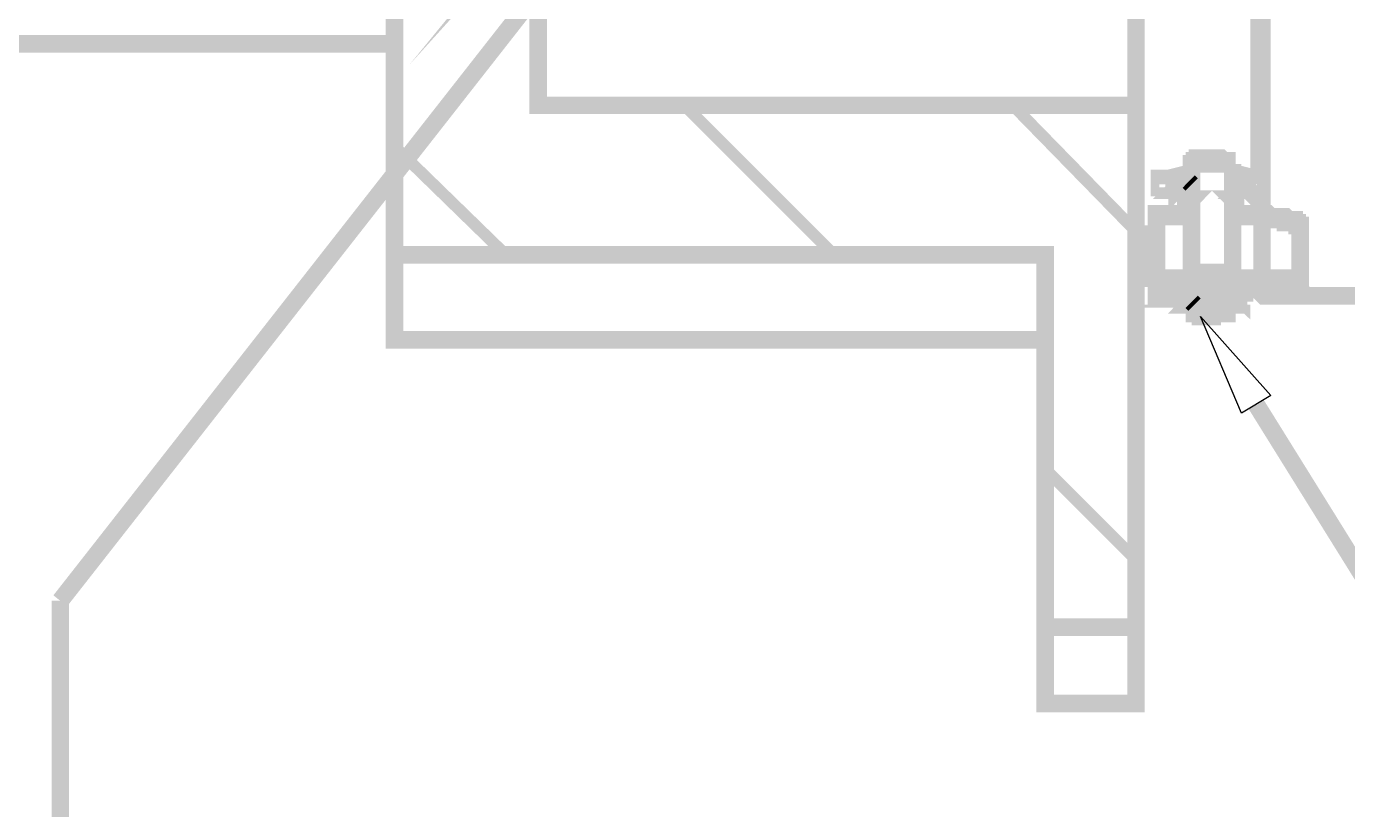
# Model space of a CAD drawing. Extents: x 0.1 to 11.6, y 0.3 to 16.2.
# Drawn here: x 8.586 to 9.337, y 9.116 to 9.561 of the extents above; entities that cross this region are included whole.
import ezdxf

# ---------------------------------------------------------------- set-up
doc = ezdxf.new("R2010")
doc.units = 0
doc.header["$MEASUREMENT"] = 0

msp = doc.modelspace()

# ---------------------------------------------------------------- linework, layer by layer
at = {"color": 0}
for points, const_width in [([(9.28999, 9.40831), (9.42165, 9.40831), (9.42165, 12.49), (9.42165, 12.4916), (9.28836, 12.4916)], 0.01), ([(9.31, 9.41499), (9.31, 9.44835), (9.30832, 9.44835), (9.30832, 9.44997), (9.30664, 9.44997), (9.30501, 9.44997), (9.30333, 9.44997), (9.30165, 9.44997), (9.30165, 9.45167), (9.30003, 9.45167), (9.29833, 9.45167), (9.29665, 9.45167), (9.29497, 9.45167), (9.29335, 9.45167), (9.29167, 9.45335), (9.28999, 9.45335), (9.28836, 9.45335), (9.28836, 9.45503), (9.28836, 12.49)], 0.01), ([(7.75499, 11.7383), (7.97168, 11.7383), (8.19, 9.55165), (8.79497, 9.55165)], 0.01), ([(8.93832, 9.69835), (8.95503, 9.71669), (8.94, 9.69835), (8.95503, 9.715), (8.95503, 9.71332)], 0.01), ([(9.285, 9.84), (9.26665, 9.84), (9.26665, 9.84169), (9.285, 9.84169), (9.285, 9.84), (9.28668, 9.84), (9.28668, 9.84169), (9.28668, 9.47499)], 0.01), ([(8.93164, 9.65169), (8.60499, 9.23503)], 0.01), ([(8.99501, 9.64333), (8.97499, 9.62169), (8.87668, 9.62169), (8.87668, 9.51665), (9.21669, 9.51665)], 0.01), ([(8.19, 9.55165), (8.19, 9.55333), (8.19, 9.55664), (8.19, 9.56168), (8.19, 9.56836), (8.19, 9.57835), (8.19, 9.58832), (8.19, 9.60167), (8.79497, 9.60167), (8.79497, 9.43164)], 0.01), ([(9.16499, 9.22), (9.16499, 9.20665), (9.16499, 9.19667), (9.16499, 9.18832), (9.16499, 9.18164), (9.16499, 9.17833), (9.16499, 9.17665), (9.21669, 9.17665), (9.21669, 9.17833), (9.21669, 9.18164), (9.21669, 9.18832), (9.21669, 9.19667), (9.21669, 9.20665), (9.21669, 9.22), (9.21669, 9.51665), (9.21669, 9.52333), (9.21669, 9.53836), (9.21669, 9.55501), (9.21669, 9.57335)], 0.01), ([(9.04497, 9.43164), (8.96001, 9.51665)], 0.006667), ([(9.21669, 9.44499), (9.14665, 9.51665)], 0.006667), ([(8.85835, 9.43164), (8.79497, 9.49333)], 0.006667), ([(9.25, 9.48503), (9.25168, 9.48503), (9.25168, 9.48665), (9.25331, 9.48665), (9.25499, 9.48665), (9.25667, 9.48665), (9.25836, 9.48665), (9.25999, 9.48665), (9.26167, 9.48665), (9.26335, 9.48665), (9.26497, 9.48665), (9.26665, 9.48503)], 0.01), ([(9.26833, 9.48335), (9.26833, 9.48503), (9.26665, 9.48503), (9.26497, 9.48503), (9.26335, 9.48503), (9.26167, 9.48503), (9.25999, 9.48503), (9.25836, 9.48503), (9.25667, 9.48503), (9.25499, 9.48503), (9.25331, 9.48503), (9.25168, 9.48503), (9.25, 9.48503), (9.25, 9.48335)], 0.01), ([(9.26665, 9.48503), (9.26833, 9.48503)], 0.01), ([(9.23503, 9.47499), (9.24832, 9.47835)], 0.01), ([(9.27165, 9.48335), (9.24832, 9.48335), (9.24832, 9.42165), (9.27165, 9.42165), (9.24832, 9.42165)], 0.01), ([(9.27165, 9.47999), (9.27165, 9.48167)], 0.01), ([(9.27165, 9.48167), (9.27333, 9.48167)], 0.01), ([(9.27165, 9.47999), (9.27333, 9.47999)], 0.01), ([(9.27165, 9.47999), (9.27333, 9.47999)], 0.01), ([(9.27165, 9.47999), (9.27333, 9.47999)], 0.01), ([(9.27165, 9.47999), (9.27333, 9.47999)], 0.01), ([(9.27165, 9.47835), (9.285, 9.47499)], 0.01), ([(9.23503, 9.47168), (9.23503, 9.47499), (9.23335, 9.47499), (9.23167, 9.47499), (9.22999, 9.47499), (9.22999, 9.47168)], 0.01), ([(9.24832, 9.47499), (9.23503, 9.47168), (9.23335, 9.47168), (9.23167, 9.47168), (9.22999, 9.47168), (9.22999, 9.47), (9.23167, 9.47), (9.23335, 9.47), (9.23503, 9.47), (9.23665, 9.47), (9.23665, 9.46832), (9.23833, 9.46832), (9.24001, 9.46832), (9.24164, 9.46832), (9.24333, 9.46832), (9.24501, 9.46832), (9.24669, 9.46832), (9.24832, 9.46832), (9.24832, 9.47), (9.24669, 9.47), (9.24501, 9.47), (9.24333, 9.47), (9.24164, 9.47), (9.24001, 9.47), (9.23833, 9.47), (9.23833, 9.47168), (9.24001, 9.47168), (9.24164, 9.47168), (9.24333, 9.47168), (9.24501, 9.47168), (9.24669, 9.47168), (9.24669, 9.47331), (9.24832, 9.47331)], 0.01), ([(9.24832, 9.47168), (9.24669, 9.47331)], 0.01), ([(9.27165, 9.47499), (9.285, 9.47168), (9.28668, 9.47168), (9.28836, 9.47168), (9.28836, 9.47), (9.28668, 9.47), (9.285, 9.47), (9.28331, 9.47), (9.28168, 9.46832), (9.28, 9.46832), (9.27832, 9.46832), (9.27669, 9.46832), (9.27501, 9.46832), (9.27333, 9.46832), (9.27165, 9.46832)], 0.01), ([(9.27165, 9.47331), (9.27333, 9.47331)], 0.01), ([(9.27165, 9.47168), (9.27333, 9.47168)], 0.01), ([(9.27165, 9.47), (9.27333, 9.47)], 0.01), ([(9.27165, 9.47), (9.27333, 9.47)], 0.01), ([(9.27165, 9.47), (9.27333, 9.47)], 0.01), ([(9.28836, 9.47168), (9.28836, 9.47499), (9.28668, 9.47499), (9.285, 9.47499), (9.285, 9.47168)], 0.01), ([(9.28668, 9.47), (9.28668, 9.45503)], 0.01), ([(9.24001, 9.46164), (9.24164, 9.46164), (9.24333, 9.46164), (9.24501, 9.46164), (9.24669, 9.46164), (9.24832, 9.46332), (9.24669, 9.46332), (9.24501, 9.46332), (9.24333, 9.46332), (9.24164, 9.46164), (9.24001, 9.46164), (9.24001, 9.45503)], 0.01), ([(9.27832, 9.45503), (9.27832, 9.46164), (9.27669, 9.46164), (9.27501, 9.46164), (9.27501, 9.46332), (9.27333, 9.46332), (9.27165, 9.46332), (9.27333, 9.46164), (9.27501, 9.46164), (9.27669, 9.46164), (9.27832, 9.46164)], 0.01), ([(9.24832, 9.45335), (9.22835, 9.45335), (9.22835, 9.45503), (9.24832, 9.45503), (9.24501, 9.45503), (9.24333, 9.45503), (9.24164, 9.45503), (9.24832, 9.45503)], 0.01), ([(9.24832, 9.45503), (9.24501, 9.45503), (9.24333, 9.45503), (9.24164, 9.45503), (9.24001, 9.45503), (9.23833, 9.45503), (9.23665, 9.45503)], 0.01), ([(9.24164, 9.45503), (9.24333, 9.45503)], 0.01), ([(9.24501, 9.45503), (9.24669, 9.45503)], 0.01), ([(9.28168, 9.45503), (9.28, 9.45503), (9.27832, 9.45503), (9.27669, 9.45503), (9.27501, 9.45503), (9.27333, 9.45503), (9.27165, 9.45503)], 0.01), ([(9.27165, 9.45503), (9.27669, 9.45503), (9.27501, 9.45503), (9.27165, 9.45503), (9.28836, 9.45503), (9.28999, 9.45503), (9.29167, 9.45503), (9.29335, 9.45335), (9.29497, 9.45335), (9.29665, 9.45335), (9.29833, 9.45335), (9.30003, 9.45335), (9.30165, 9.45335), (9.30333, 9.45167), (9.30501, 9.45167), (9.30664, 9.45167), (9.30664, 9.44997), (9.30832, 9.44997)], 0.01), ([(9.27333, 9.45503), (9.27501, 9.45503)], 0.01), ([(9.27669, 9.45503), (9.27832, 9.45503)], 0.01), ([(9.27165, 9.45335), (9.28836, 9.45335), (9.28836, 9.41835), (9.28999, 9.41835), (9.29167, 9.41835), (9.29335, 9.41835), (9.29497, 9.41835), (9.29665, 9.41835), (9.29833, 9.41835), (9.30003, 9.41835), (9.30165, 9.41835), (9.30333, 9.41835), (9.30501, 9.41835), (9.30664, 9.41835), (9.30664, 9.41667), (9.30832, 9.41667), (9.31, 9.41667), (9.31, 9.41499), (9.30832, 9.41499), (9.30832, 9.41336), (9.30832, 9.41499), (9.30832, 9.41667), (9.30664, 9.41667), (9.30501, 9.41667), (9.30501, 9.41835), (9.30333, 9.41835), (9.30165, 9.41835), (9.30003, 9.41835), (9.29833, 9.41835), (9.29665, 9.41835), (9.29497, 9.41835), (9.29335, 9.41835), (9.29167, 9.41835), (9.28999, 9.41835), (9.28836, 9.41835), (9.22835, 9.41835), (9.22667, 9.41835), (9.22499, 9.41835), (9.22331, 9.41835), (9.22168, 9.41835), (9.22168, 9.41997), (9.22, 9.41997), (9.21832, 9.41997), (9.21832, 9.42165), (9.22, 9.42165), (9.22168, 9.42165), (9.22168, 9.42333), (9.22331, 9.42333), (9.22499, 9.42333), (9.22667, 9.42333), (9.22835, 9.42333)], 0.01), ([(9.28668, 9.41835), (9.22835, 9.41835), (9.22835, 9.45335)], 0.01), ([(9.30832, 9.44997), (9.31, 9.44997)], 0.01), ([(9.22835, 9.44336), (9.22667, 9.44336), (9.22499, 9.44336), (9.22331, 9.44336), (9.22168, 9.44336), (9.22, 9.44336), (9.21832, 9.44336), (9.21832, 9.42165)], 0.01), ([(9.21669, 9.22), (9.16499, 9.22), (9.16499, 9.43164), (8.79497, 9.43164), (8.79497, 9.41835), (8.79497, 9.40831), (8.79497, 9.40001), (8.79497, 9.39333), (8.79497, 9.38835), (8.79497, 9.38499), (8.79497, 9.38336), (9.16499, 9.38336)], 0.01), ([(9.22835, 9.41835), (9.22999, 9.41835)], 0.01), ([(9.28836, 9.41835), (9.22835, 9.41835), (9.22835, 9.41499), (9.23665, 9.41499), (9.24001, 9.41499)], 0.01), ([(9.22835, 9.41835), (9.28836, 9.41835), (9.28999, 9.41835), (9.29167, 9.41835), (9.29335, 9.41835), (9.29497, 9.41835), (9.29665, 9.41835), (9.29833, 9.41667), (9.30003, 9.41667), (9.30165, 9.41667), (9.30333, 9.41667), (9.30501, 9.41667), (9.30501, 9.41499), (9.30664, 9.41499), (9.30832, 9.41336), (9.30664, 9.41336), (9.30664, 9.41168), (9.30501, 9.41168), (9.30333, 9.41168), (9.30165, 9.41168), (9.30003, 9.41168), (9.30003, 9.41), (9.29833, 9.41), (9.29665, 9.41), (9.29497, 9.41), (9.29335, 9.41), (9.29167, 9.41), (9.28999, 9.40831), (9.28836, 9.40831), (9.27832, 9.40831), (9.27669, 9.40831), (9.27669, 9.40668), (9.27501, 9.40831), (9.27669, 9.40831)], 0.01), ([(9.24832, 9.42165), (9.25, 9.42165)], 0.01), ([(9.27165, 9.42165), (9.27333, 9.42165)], 0.01), ([(9.24333, 9.40668), (9.24164, 9.40668), (9.24001, 9.40668), (9.24333, 9.40831), (9.24001, 9.40831), (9.24001, 9.41)], 0.01), ([(9.22835, 9.41499), (9.22999, 9.41499)], 0.01), ([(9.22835, 9.41168), (9.22835, 9.41499), (9.23503, 9.41499)], 0.01), ([(9.24669, 9.41), (9.25, 9.41), (9.24832, 9.41), (9.24669, 9.41), (9.24501, 9.41), (9.24001, 9.41), (9.24001, 9.40831), (9.24001, 9.40668), (9.24001, 9.40831), (9.22835, 9.40831), (9.22835, 9.41168), (9.23665, 9.41336), (9.24001, 9.41336)], 0.01), ([(9.23665, 9.41336), (9.23665, 9.41499)], 0.01), ([(9.27832, 9.40831), (9.27832, 9.41), (9.27669, 9.41), (9.27832, 9.41), (9.27669, 9.41), (9.27832, 9.41), (9.27669, 9.41), (9.27832, 9.41), (9.27832, 9.41168), (9.27832, 9.41499), (9.27669, 9.41499), (9.27501, 9.41499), (9.27501, 9.41168), (9.24333, 9.41168)], 0.01), ([(9.24333, 9.41499), (9.27501, 9.41499)], 0.01), ([(9.24333, 9.41), (9.24333, 9.405), (9.24333, 9.40332), (9.24501, 9.40332), (9.24669, 9.40332), (9.24832, 9.40332), (9.25, 9.40332), (9.25, 9.40169)], 0.01), ([(9.24333, 9.41), (9.24501, 9.41)], 0.01), ([(9.24333, 9.41), (9.24501, 9.41)], 0.01), ([(9.24333, 9.41), (9.24501, 9.41)], 0.01), ([(9.24501, 9.41168), (9.27333, 9.41168), (9.26833, 9.41168), (9.26665, 9.41168), (9.26497, 9.41168), (9.26335, 9.41168), (9.26167, 9.41168), (9.25999, 9.41168), (9.25836, 9.41168), (9.25667, 9.41168), (9.25499, 9.41168), (9.25331, 9.41168), (9.25168, 9.41168), (9.25, 9.41168), (9.24669, 9.41168)], 0.01), ([(9.26833, 9.41168), (9.26665, 9.41168), (9.26665, 9.41), (9.26497, 9.41), (9.26335, 9.41), (9.26167, 9.41), (9.26167, 9.41168), (9.25999, 9.41168), (9.25836, 9.41168), (9.25667, 9.41), (9.25499, 9.41), (9.25331, 9.41), (9.25168, 9.41), (9.25, 9.41), (9.25, 9.41168)], 0.01), ([(9.25, 9.41), (9.25168, 9.41)], 0.01), ([(9.27333, 9.41), (9.26665, 9.41), (9.26833, 9.41), (9.27001, 9.41), (9.27165, 9.41), (9.27333, 9.41), (9.27669, 9.41), (9.27832, 9.41), (9.27669, 9.41), (9.27501, 9.41), (9.27333, 9.41), (9.27333, 9.41168), (9.27501, 9.41168)], 0.01), ([(9.26665, 9.41), (9.26833, 9.41)], 0.01), ([(9.26833, 9.40169), (9.27001, 9.40332), (9.27165, 9.40332), (9.27333, 9.40332), (9.27501, 9.40332), (9.27501, 9.405), (9.27501, 9.41), (9.27669, 9.41), (9.27501, 9.41), (9.27669, 9.41), (9.27501, 9.41)], 0.01), ([(9.27333, 9.41168), (9.27501, 9.41168)], 0.01), ([(9.27501, 9.41), (9.27669, 9.41)], 0.01), ([(9.27501, 9.41), (9.27669, 9.41)], 0.01), ([(9.27501, 9.41), (9.27669, 9.41)], 0.01), ([(9.27501, 9.41), (9.27669, 9.41)], 0.01), ([(9.27501, 9.41), (9.27669, 9.41)], 0.01), ([(9.27501, 9.41), (9.27669, 9.41)], 0.01), ([(9.27501, 9.41), (9.27669, 9.41)], 0.01), ([(9.27501, 9.41), (9.27669, 9.41)], 0.01), ([(9.27501, 9.41), (9.27669, 9.41)], 0.01), ([(9.27501, 9.41), (9.27669, 9.41)], 0.01), ([(9.27501, 9.41), (9.27669, 9.41)], 0.01), ([(9.27501, 9.41), (9.27669, 9.41)], 0.01), ([(9.27501, 9.41), (9.27669, 9.41)], 0.01), ([(9.27669, 9.41), (9.27832, 9.41)], 0.01), ([(9.27669, 9.41), (9.27832, 9.41)], 0.01), ([(9.27669, 9.41), (9.27832, 9.41)], 0.01), ([(9.27669, 9.41), (9.27832, 9.41)], 0.01), ([(9.27669, 9.41), (9.27832, 9.41)], 0.01), ([(9.27669, 9.41), (9.27832, 9.41)], 0.01), ([(9.27669, 9.41), (9.27832, 9.41)], 0.01), ([(9.27669, 9.41), (9.27832, 9.41)], 0.01), ([(9.27669, 9.41), (9.27832, 9.41)], 0.01), ([(9.27669, 9.41), (9.27832, 9.41)], 0.01), ([(9.27669, 9.41), (9.27832, 9.41)], 0.01), ([(9.27669, 9.41), (9.27832, 9.41)], 0.01), ([(9.27669, 9.41), (9.27832, 9.41)], 0.01), ([(9.27669, 9.41), (9.27832, 9.41)], 0.01), ([(9.27669, 9.41), (9.27832, 9.41)], 0.01), ([(9.27669, 9.41), (9.27832, 9.41)], 0.01), ([(9.27669, 9.41), (9.27832, 9.41)], 0.01), ([(9.27669, 9.41), (9.27832, 9.41)], 0.01), ([(9.27669, 9.41), (9.27832, 9.41)], 0.01), ([(9.27669, 9.41), (9.27832, 9.41)], 0.01), ([(9.27669, 9.41), (9.27832, 9.41)], 0.01), ([(9.27669, 9.41), (9.27832, 9.41)], 0.01), ([(9.27669, 9.41), (9.27832, 9.41)], 0.01), ([(9.27669, 9.41), (9.27832, 9.41)], 0.01), ([(9.27669, 9.41), (9.27832, 9.41)], 0.01), ([(9.27669, 9.41), (9.27832, 9.41)], 0.01), ([(9.27669, 9.41), (9.27832, 9.41)], 0.01), ([(9.27669, 9.41), (9.27832, 9.41)], 0.01), ([(9.27669, 9.41), (9.27832, 9.41)], 0.01), ([(9.27669, 9.41), (9.27832, 9.41)], 0.01), ([(9.27669, 9.41), (9.27832, 9.41)], 0.01), ([(9.27669, 9.41), (9.27832, 9.41)], 0.01), ([(9.27669, 9.41), (9.27832, 9.41)], 0.01), ([(9.27669, 9.41), (9.27832, 9.41)], 0.01), ([(9.27669, 9.41), (9.27832, 9.41)], 0.01), ([(9.27669, 9.41), (9.27832, 9.41)], 0.01), ([(9.27669, 9.41), (9.27832, 9.41)], 0.01), ([(9.27669, 9.41), (9.27832, 9.41)], 0.01), ([(9.27669, 9.41), (9.27832, 9.41)], 0.01), ([(9.27669, 9.41), (9.27832, 9.41)], 0.01), ([(9.27669, 9.41), (9.27832, 9.41)], 0.01), ([(9.27669, 9.41), (9.27832, 9.41)], 0.01), ([(9.27669, 9.41), (9.27832, 9.41)], 0.01), ([(9.27669, 9.41), (9.27832, 9.41)], 0.01), ([(9.27669, 9.41), (9.27832, 9.41)], 0.01), ([(9.27669, 9.41), (9.27832, 9.41)], 0.01), ([(9.27669, 9.41), (9.27832, 9.41)], 0.01), ([(9.27669, 9.41), (9.27832, 9.41)], 0.01), ([(9.27669, 9.41), (9.27832, 9.41)], 0.01), ([(9.27669, 9.41), (9.27832, 9.41)], 0.01), ([(9.27669, 9.41), (9.27832, 9.41)], 0.01), ([(9.27669, 9.41), (9.27832, 9.41)], 0.01), ([(9.27669, 9.41), (9.27832, 9.41)], 0.01), ([(9.27669, 9.41), (9.27832, 9.41)], 0.01), ([(9.27669, 9.41), (9.27832, 9.41)], 0.01), ([(9.27669, 9.41), (9.27832, 9.41)], 0.01), ([(9.27669, 9.41), (9.27832, 9.41)], 0.01), ([(9.27669, 9.41), (9.27832, 9.41)], 0.01), ([(9.27669, 9.41), (9.27832, 9.41)], 0.01), ([(9.27669, 9.41), (9.27832, 9.41)], 0.01), ([(9.27669, 9.41), (9.27832, 9.41)], 0.01), ([(9.27669, 9.41), (9.27832, 9.41)], 0.01), ([(9.27669, 9.41), (9.27832, 9.41)], 0.01), ([(9.27669, 9.41), (9.27832, 9.41)], 0.01), ([(9.27669, 9.41), (9.27832, 9.41)], 0.01), ([(9.27669, 9.41), (9.27832, 9.41)], 0.01), ([(9.27669, 9.41), (9.27832, 9.41)], 0.01), ([(9.27669, 9.41), (9.27832, 9.41)], 0.01), ([(9.27669, 9.41), (9.27832, 9.41)], 0.01), ([(9.27669, 9.41), (9.27832, 9.41)], 0.01), ([(9.27669, 9.41), (9.27832, 9.41)], 0.01), ([(9.27832, 9.40668), (9.27832, 9.40831), (9.27832, 9.41)], 0.01), ([(9.27832, 9.41), (9.28, 9.41)], 0.01), ([(9.27832, 9.41), (9.28, 9.41)], 0.01), ([(9.27832, 9.41), (9.28, 9.41)], 0.01), ([(9.27832, 9.41), (9.28, 9.41)], 0.01), ([(9.27832, 9.41), (9.28, 9.41)], 0.01), ([(9.27832, 9.41), (9.28, 9.41)], 0.01), ([(9.27832, 9.41), (9.28, 9.41)], 0.01), ([(9.27832, 9.41), (9.28, 9.41)], 0.01), ([(9.27832, 9.41), (9.28, 9.41)], 0.01), ([(9.27832, 9.41), (9.28, 9.41)], 0.01), ([(9.27832, 9.41), (9.28, 9.41)], 0.01), ([(9.27001, 9.405), (9.26833, 9.405), (9.26833, 9.40332), (9.27001, 9.40332), (9.27165, 9.40332), (9.27333, 9.40332), (9.27165, 9.40332), (9.27165, 9.405), (9.27001, 9.405), (9.26833, 9.405), (9.26665, 9.405), (9.26497, 9.405), (9.26335, 9.405), (9.26167, 9.405), (9.25999, 9.405), (9.25836, 9.405), (9.25667, 9.405), (9.25499, 9.405), (9.25331, 9.405), (9.25168, 9.405), (9.25, 9.405), (9.24832, 9.405), (9.24669, 9.40332), (9.24832, 9.40332), (9.25, 9.40332), (9.25, 9.405), (9.25168, 9.405), (9.25, 9.405)], 0.01), ([(9.24001, 9.40831), (9.24164, 9.40831)], 0.01), ([(9.24001, 9.40831), (9.24164, 9.40831)], 0.01), ([(9.24333, 9.405), (9.24501, 9.405), (9.24669, 9.405), (9.24832, 9.405), (9.25, 9.405), (9.25168, 9.405), (9.25331, 9.405), (9.25499, 9.40668), (9.25667, 9.40668), (9.25836, 9.40668), (9.25999, 9.40668), (9.26167, 9.40668), (9.26335, 9.405), (9.26497, 9.405), (9.26665, 9.405), (9.26833, 9.405), (9.27001, 9.405), (9.27165, 9.405), (9.27333, 9.405), (9.27501, 9.405)], 0.01), ([(9.24832, 9.40332), (9.24669, 9.40332), (9.24501, 9.40332), (9.24333, 9.40332), (9.24501, 9.40332), (9.24501, 9.405), (9.24669, 9.405), (9.24832, 9.405), (9.25, 9.405), (9.25168, 9.405), (9.25331, 9.405), (9.25499, 9.405), (9.25667, 9.405), (9.25836, 9.405), (9.25999, 9.405), (9.26167, 9.405), (9.26335, 9.405), (9.26497, 9.405), (9.26665, 9.405), (9.26833, 9.405), (9.27001, 9.405), (9.27165, 9.405), (9.27333, 9.405), (9.27501, 9.405), (9.27501, 9.40332), (9.27333, 9.40332), (9.27165, 9.40332)], 0.01), ([(9.25, 9.40332), (9.24832, 9.40332), (9.24669, 9.40332)], 0.01), ([(9.25, 9.40332), (9.24832, 9.40332), (9.24669, 9.40332)], 0.01), ([(9.24669, 9.40332), (9.24832, 9.40332)], 0.01), ([(9.24669, 9.40332), (9.24832, 9.40332)], 0.01), ([(9.25, 9.40332), (9.24832, 9.40332), (9.24832, 9.405)], 0.01), ([(9.25, 9.40332), (9.24832, 9.405)], 0.01), ([(9.25, 9.405), (9.25, 9.40001), (9.25, 9.39833), (9.25168, 9.39833), (9.25331, 9.39665)], 0.01), ([(9.25, 9.405), (9.25168, 9.405)], 0.01), ([(9.26497, 9.39665), (9.26497, 9.39833), (9.26665, 9.39833), (9.26833, 9.39833), (9.26833, 9.40001), (9.26833, 9.40169), (9.26833, 9.40332), (9.26833, 9.40169), (9.26833, 9.40001), (9.26665, 9.40001), (9.26497, 9.40001), (9.26335, 9.40001), (9.26167, 9.40001), (9.25999, 9.40001), (9.25836, 9.40001), (9.25667, 9.40001), (9.25499, 9.40001), (9.25331, 9.40001), (9.25168, 9.40001), (9.25, 9.40001), (9.25168, 9.40001), (9.25331, 9.40001), (9.25499, 9.40001), (9.25667, 9.40001), (9.25836, 9.40001), (9.25999, 9.40001), (9.26167, 9.40001), (9.26335, 9.40001), (9.26497, 9.40001), (9.26665, 9.40001), (9.26497, 9.40001), (9.26497, 9.39833), (9.26335, 9.39833), (9.26167, 9.39833), (9.25999, 9.39833), (9.25836, 9.39833), (9.25667, 9.39833), (9.25499, 9.39833), (9.25331, 9.39833), (9.25168, 9.39833), (9.25, 9.39833), (9.25, 9.40001)], 0.01), ([(9.26833, 9.405), (9.26665, 9.405), (9.26833, 9.405), (9.26833, 9.40332)], 0.01), ([(9.26833, 9.405), (9.27001, 9.405)], 0.01), ([(9.26833, 9.405), (9.27001, 9.405)], 0.01), ([(9.26833, 9.405), (9.27001, 9.405)], 0.01), ([(9.26833, 9.40332), (9.27001, 9.40332)], 0.01), ([(9.27333, 9.40332), (9.27501, 9.40332)], 0.01), ([(9.27333, 9.40332), (9.27501, 9.40332)], 0.01), ([(9.27501, 9.40668), (9.27669, 9.40668), (9.27832, 9.40668), (9.27669, 9.40668)], 0.01), ([(9.27832, 9.40831), (9.28, 9.40831)], 0.01), ([(9.25, 9.40001), (9.25168, 9.40001)], 0.01), ([(9.25168, 9.40001), (9.25331, 9.40001)], 0.01), ([(9.26497, 9.39833), (9.26665, 9.39833), (9.26665, 9.40001), (9.26497, 9.40001), (9.26335, 9.40001), (9.26167, 9.40001), (9.25999, 9.40001), (9.25836, 9.40001), (9.25667, 9.40001), (9.25499, 9.40001), (9.25331, 9.40001), (9.25168, 9.40001), (9.25168, 9.39833), (9.25168, 9.40001)], 0.01), ([(9.25168, 9.39833), (9.25331, 9.39833)], 0.01), ([(9.26665, 9.39833), (9.26665, 9.40001)], 0.01), ([(9.26833, 9.40001), (9.27001, 9.40001)], 0.01), ([(9.26833, 9.40001), (9.27001, 9.40001)], 0.01), ([(9.26833, 9.40001), (9.27001, 9.40001)], 0.01), ([(9.285, 9.34668), (9.43332, 9.10835)], 0.01), ([(9.21669, 9.25836), (9.16499, 9.31)], 0.006667), ([(8.60499, 9.23503), (8.60499, 9.10167)], 0.01)]:
    msp.add_lwpolyline(points, dxfattribs=dict(at, const_width=const_width))
at = {"color": 0, "const_width": 0.01}
for points in [[(9.27165, 9.46832), (9.27165, 9.47), (9.27333, 9.47), (9.27501, 9.47), (9.27669, 9.47), (9.27832, 9.47), (9.28, 9.47), (9.28, 9.47168), (9.27832, 9.47168), (9.27669, 9.47168), (9.27501, 9.47168), (9.27333, 9.47168), (9.27165, 9.47331), (9.27165, 9.47168), (9.27165, 9.47), (9.27165, 9.47168), (9.27165, 9.47331), (9.27165, 9.47999), (9.27165, 9.48167), (9.27165, 9.48335), (9.27165, 9.42165), (9.27165, 9.47), (9.27165, 9.46832)], [(9.24001, 9.47), (9.24164, 9.47), (9.24164, 9.46832), (9.24001, 9.46832), (9.23833, 9.46832), (9.24001, 9.47)], [(9.23335, 9.47168), (9.23503, 9.47168), (9.23503, 9.47), (9.23335, 9.47), (9.23167, 9.47), (9.23167, 9.47168), (9.23335, 9.47168)], [(9.23665, 9.47168), (9.23833, 9.47168), (9.23665, 9.47168), (9.23503, 9.47168), (9.23665, 9.47168)], [(9.23665, 9.47), (9.23833, 9.47), (9.23665, 9.47), (9.23503, 9.47), (9.23665, 9.47)], [(9.24001, 9.47331), (9.24164, 9.47331), (9.24001, 9.47331), (9.23833, 9.47331), (9.24001, 9.47331)], [(9.24669, 9.47331), (9.24832, 9.47331), (9.24669, 9.47331), (9.24501, 9.47331), (9.24669, 9.47331)], [(9.27669, 9.47), (9.27832, 9.47), (9.27832, 9.46832), (9.27669, 9.46832), (9.27501, 9.46832), (9.27669, 9.47)], [(9.27333, 9.47331), (9.27501, 9.47331), (9.27333, 9.47331), (9.27165, 9.47331), (9.27333, 9.47331)], [(9.27669, 9.47331), (9.27832, 9.47331), (9.27669, 9.47331), (9.27501, 9.47331), (9.27669, 9.47331)], [(9.28168, 9.47168), (9.28331, 9.47168), (9.28168, 9.47168), (9.28, 9.47168), (9.28168, 9.47168)], [(9.28168, 9.47), (9.28331, 9.47), (9.28168, 9.47), (9.28, 9.47), (9.28168, 9.47)], [(9.28668, 9.47168), (9.28668, 9.47), (9.285, 9.47), (9.285, 9.47168), (9.28668, 9.47168)], [(9.24669, 9.46832), (9.24832, 9.46832), (9.24669, 9.46832), (9.24501, 9.46832), (9.24669, 9.46832)], [(9.27333, 9.46832), (9.27501, 9.46832), (9.27333, 9.46832), (9.27165, 9.46832), (9.27333, 9.46832)], [(9.24001, 9.41), (9.24164, 9.41), (9.24333, 9.41), (9.24501, 9.41), (9.24669, 9.41), (9.24669, 9.41168), (9.24501, 9.41168), (9.24333, 9.41168), (9.24333, 9.41499), (9.24164, 9.41499), (9.24001, 9.41499), (9.24001, 9.41168), (9.24001, 9.41)], [(9.24333, 9.41), (9.24501, 9.41), (9.24669, 9.41), (9.24501, 9.41), (9.24333, 9.41), (9.24164, 9.41), (9.24333, 9.41)], [(9.27501, 9.41), (9.27669, 9.41), (9.27501, 9.41), (9.27333, 9.41), (9.27501, 9.41)], [(9.24333, 9.40668), (9.24164, 9.40668), (9.24333, 9.40668)], [(9.24669, 9.40332), (9.24832, 9.40332), (9.25, 9.40332), (9.24832, 9.40332), (9.24669, 9.40332)], [(9.26833, 9.40332), (9.27001, 9.40332), (9.27165, 9.40332), (9.27333, 9.40332), (9.27165, 9.40332), (9.27001, 9.40332), (9.26833, 9.40332), (9.27001, 9.40332), (9.27165, 9.40332), (9.27165, 9.405), (9.27001, 9.405), (9.27001, 9.40332), (9.26833, 9.40332)], [(9.26833, 9.40332), (9.27001, 9.40332), (9.27165, 9.40332), (9.27333, 9.40332), (9.27165, 9.40332), (9.27001, 9.40332), (9.26833, 9.40332)], [(9.27501, 9.40668), (9.27669, 9.40668), (9.27501, 9.40668)], [(9.25836, 9.39833), (9.25667, 9.39833), (9.25499, 9.39833), (9.25331, 9.39833), (9.25331, 9.39665), (9.25499, 9.39665), (9.25667, 9.39665), (9.25836, 9.39665), (9.25999, 9.39665), (9.26167, 9.39665), (9.26335, 9.39665), (9.26497, 9.39665), (9.26335, 9.39665), (9.26335, 9.39833), (9.26167, 9.39833), (9.25999, 9.39833), (9.25836, 9.39833)]]:
    msp.add_lwpolyline(points, close=True, dxfattribs=at)
at = {"color": 0}
msp.add_lwpolyline([(9.27669, 9.34169), (9.25331, 9.39665), (9.29335, 9.35167), (9.27669, 9.34169)], close=True, dxfattribs=at)

doc.saveas('drawing.dxf')
